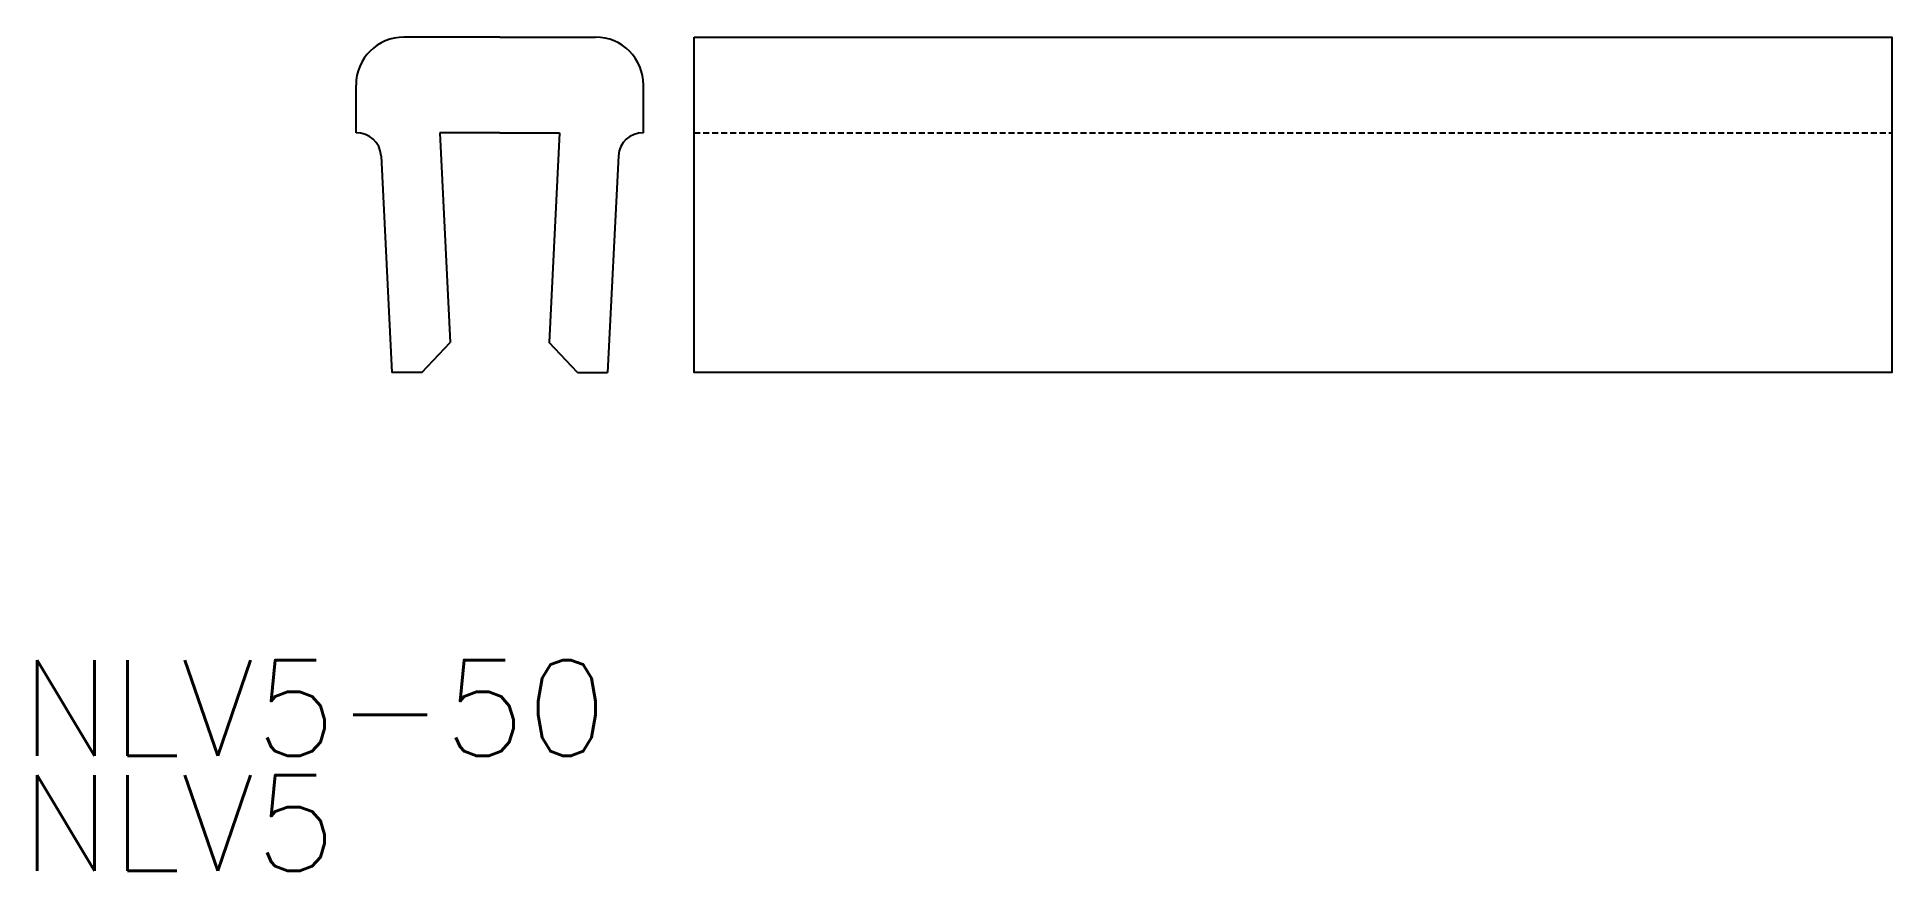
# Model space of a CAD drawing. Extents: x 20.7 to 98.1, y 35.2 to 70.
import ezdxf

# ---------------------------------------------------------------- set-up
doc = ezdxf.new("R2010")
doc.units = 0
doc.linetypes.add('HIDDEN', pattern=[0.375, 0.25, -0.125])
doc.layers.get('0').update_dxf_attribs({"linetype": 'CONTINUOUS'})
doc.styles.get("Standard").update_dxf_attribs({"font": 'txt.shx', "bigfont": 'extfont.shx'})

msp = doc.modelspace()

# ---------------------------------------------------------------- linework, layer by layer
for p, q in [((40, 70), (36, 70)), ((40, 70), (44, 70)), ((34, 66), (34, 68)), ((46, 66), (46, 68)), ((40, 66), (37.5, 66)), ((37.5, 66), (37.937578, 57.24844)), ((40, 66), (42.5, 66)), ((42.5, 66), (42.062422, 57.24844)), ((35.044328, 65.050977), (35.496877, 56)), ((44.955672, 65.050977), (44.503123, 56)), ((36.75, 56), (37.937578, 57.24844)), ((43.25, 56), (42.062422, 57.24844)), ((36.75, 56), (35.496877, 56)), ((43.25, 56), (44.503123, 56))]:
    msp.add_line(p, q)
at = {"color": 6, "linetype": 'HIDDEN'}
msp.add_line((48.122336, 66), (98.122336, 66), dxfattribs=at)
msp.add_lwpolyline([(48.122336, 70), (98.122336, 70), (98.122336, 56), (48.122336, 56)], close=True)
for centre, radius, start, end in [((36, 68), 2, 90, 180), ((44, 68), 2, 0, 90), ((34.045576, 65.001039), 1, 2.862405, 92.612204), ((45.954424, 65.001039), 1, 87.387796, 177.137595)]:
    msp.add_arc(centre, radius, start, end)

# ---------------------------------------------------------------- texts
for s, p in [('NLV5-50', (20, 40)), ('NLV5', (20, 35.2))]:
    msp.add_text(s, height=4).set_placement(p)

doc.saveas('drawing.dxf')
